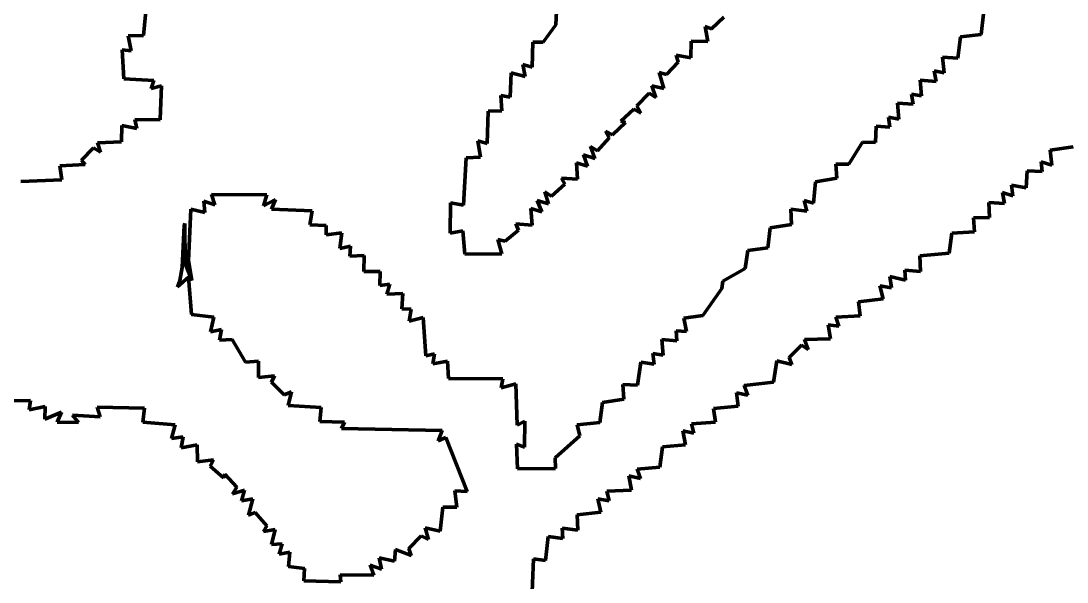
# Model space of a CAD drawing. Header units: millimetres. Extents: x 0 to 11.1, y 0 to 11.1.
# Drawn here: x 5.699 to 7.608, y 5.092 to 6.116 of the extents above; entities that cross this region are included whole.
import ezdxf

# ---------------------------------------------------------------- set-up
doc = ezdxf.new("R2010")
doc.units = ezdxf.units.MM
doc.layers.add('color#000000ff', color=7, linetype='CONTINUOUS', lineweight=100)
doc.layers.add('color#ffffffff', color=7, linetype='CONTINUOUS', lineweight=100)

msp = doc.modelspace()

# ---------------------------------------------------------------- linework, layer by layer
at = {"layer": 'color#000000ff'}
for p, q in [((5.9282, 6.1456), (5.9232, 6.089)), ((6.6751, 6.1087), (6.6772, 6.1459)), ((7.4511, 6.0908), (7.455, 6.1285)), ((6.6517, 6.0769), (6.6751, 6.1087)), ((6.9818, 6.1228), (6.9593, 6.1011)), ((5.9232, 6.089), (5.8948, 6.0887)), ((5.8948, 6.0887), (5.9003, 6.0612)), ((6.9593, 6.1011), (6.9472, 6.1056)), ((6.9472, 6.1056), (6.9521, 6.0784)), ((7.4135, 6.0867), (7.4511, 6.0908)), ((6.6319, 6.0314), (6.6333, 6.077)), ((6.6333, 6.077), (6.6517, 6.0769)), ((6.9218, 6.0786), (6.9212, 6.0481)), ((6.9521, 6.0784), (6.9218, 6.0786)), ((7.4084, 6.0477), (7.4135, 6.0867)), ((5.9003, 6.0612), (5.8838, 6.063)), ((5.8838, 6.063), (5.8869, 6.0102)), ((6.9212, 6.0481), (6.8946, 6.0531)), ((6.8946, 6.0531), (6.8982, 6.0404)), ((7.3833, 6.0209), (7.3807, 6.0497)), ((7.3807, 6.0497), (7.4084, 6.0477)), ((6.6193, 6.0145), (6.6151, 6.036)), ((6.6151, 6.036), (6.6319, 6.0314)), ((6.8982, 6.0404), (6.8767, 6.0178)), ((6.5917, 5.9767), (6.5938, 6.0212)), ((6.5938, 6.0212), (6.6193, 6.0145)), ((6.8767, 6.0178), (6.8637, 6.0219)), ((6.8637, 6.0219), (6.8718, 5.9924)), ((7.3686, 6.0052), (7.365, 6.0245)), ((7.365, 6.0245), (7.3833, 6.0209)), ((5.8869, 6.0102), (5.9418, 6.0068)), ((5.9418, 6.0068), (5.9369, 5.9923)), ((5.9369, 5.9923), (5.9556, 5.9972)), ((5.9556, 5.9972), (5.9536, 5.9367)), ((6.8718, 5.9924), (6.8504, 5.9972)), ((6.8504, 5.9972), (6.8576, 5.9759)), ((7.3421, 5.979), (7.3398, 6.0077)), ((7.3398, 6.0077), (7.3686, 6.0052)), ((6.5765, 5.9514), (6.5748, 5.9797)), ((6.5748, 5.9797), (6.5917, 5.9767)), ((6.8455, 5.9836), (6.8226, 5.9605)), ((6.8576, 5.9759), (6.8455, 5.9836)), ((7.3268, 5.9637), (7.3236, 5.9818)), ((7.3236, 5.9818), (7.3421, 5.979)), ((6.8176, 5.9547), (6.7935, 5.9326)), ((6.8303, 5.9477), (6.8176, 5.9547)), ((6.8226, 5.9605), (6.8303, 5.9477)), ((7.3008, 5.9367), (7.2986, 5.9656)), ((7.2986, 5.9656), (7.3268, 5.9637)), ((5.9536, 5.935), (5.9073, 5.9356)), ((5.9073, 5.9356), (5.9107, 5.9196)), ((5.9536, 5.9367), (5.9536, 5.935)), ((6.5496, 5.8923), (6.5516, 5.9513)), ((6.5516, 5.9513), (6.5765, 5.9514)), ((7.2841, 5.9216), (7.2822, 5.9404)), ((7.2822, 5.9404), (7.3008, 5.9367)), ((5.8836, 5.9251), (5.8827, 5.8952)), ((5.9107, 5.9196), (5.8836, 5.9251)), ((6.8021, 5.9303), (6.7784, 5.9079)), ((6.7935, 5.9326), (6.8021, 5.9303)), ((7.2582, 5.8936), (7.2595, 5.9237)), ((7.2595, 5.9237), (7.2841, 5.9216)), ((6.5375, 5.8674), (6.5326, 5.8971)), ((6.5326, 5.8971), (6.5496, 5.8923)), ((6.7726, 5.9022), (6.751, 5.8784)), ((6.7784, 5.9079), (6.7659, 5.9147)), ((6.7659, 5.9147), (6.7726, 5.9022)), ((5.8318, 5.8842), (5.8098, 5.8617)), ((5.8447, 5.876), (5.8318, 5.8842)), ((5.8827, 5.8952), (5.839, 5.8935)), ((5.839, 5.8935), (5.8447, 5.876)), ((6.751, 5.8784), (6.7384, 5.8866)), ((6.7384, 5.8866), (6.7463, 5.8646)), ((7.2094, 5.8546), (7.2342, 5.8943)), ((7.2342, 5.8943), (7.2582, 5.8936)), ((7.619, 5.8861), (7.5766, 5.8799)), ((7.5766, 5.8799), (7.5798, 5.8526)), ((5.8098, 5.8617), (5.8166, 5.8535)), ((6.5068, 5.7793), (6.5113, 5.8659)), ((6.5113, 5.8659), (6.5375, 5.8674)), ((6.7463, 5.8646), (6.7258, 5.8713)), ((6.7258, 5.8713), (6.7327, 5.8507)), ((7.5798, 5.8526), (7.5605, 5.8588)), ((7.5605, 5.8588), (7.5622, 5.841)), ((5.8166, 5.8535), (5.7702, 5.8514)), ((5.7702, 5.8514), (5.7739, 5.8255)), ((6.7327, 5.8507), (6.7127, 5.8565)), ((6.7127, 5.8565), (6.7148, 5.8268)), ((7.1875, 5.8286), (7.1859, 5.8546)), ((7.1859, 5.8546), (7.2094, 5.8546)), ((7.5347, 5.8423), (7.5332, 5.8109)), ((7.5622, 5.841), (7.5347, 5.8423)), ((5.7739, 5.8255), (5.6993, 5.8228)), ((6.7148, 5.8268), (6.6855, 5.8288)), ((6.6855, 5.8288), (6.6915, 5.8178)), ((7.1449, 5.7834), (7.1489, 5.8224)), ((7.1489, 5.8224), (7.1875, 5.8286)), ((6.6673, 5.7957), (6.655, 5.8038)), ((6.655, 5.8038), (6.6618, 5.782)), ((6.6915, 5.8178), (6.6673, 5.7957)), ((7.5086, 5.7965), (7.4896, 5.8025)), ((7.4896, 5.8025), (7.4935, 5.7827)), ((7.5332, 5.8109), (7.5063, 5.8161)), ((7.5063, 5.8161), (7.5086, 5.7965)), ((6.0345, 5.7662), (6.0332, 5.7867)), ((6.0332, 5.7867), (6.0531, 5.7803)), ((6.0531, 5.7803), (6.0471, 5.7992)), ((6.0471, 5.7992), (6.1477, 5.7984)), ((6.1477, 5.7984), (6.1419, 5.7784)), ((6.1419, 5.7784), (6.1635, 5.7899)), ((6.1635, 5.7899), (6.1562, 5.7722)), ((6.4823, 5.7285), (6.4831, 5.7838)), ((6.4831, 5.7838), (6.5068, 5.7793)), ((6.6618, 5.782), (6.6412, 5.7882)), ((6.6412, 5.7882), (6.6497, 5.7676)), ((7.1328, 5.7687), (7.1281, 5.788)), ((7.1281, 5.788), (7.1449, 5.7834)), ((7.4935, 5.7827), (7.4651, 5.7847)), ((7.4651, 5.7847), (7.4659, 5.7571)), ((6.0049, 5.6779), (6.0093, 5.7723)), ((6.0093, 5.7723), (6.0345, 5.7662)), ((6.1562, 5.7722), (6.2308, 5.7691)), ((6.2308, 5.7691), (6.2265, 5.7438)), ((6.6497, 5.7676), (6.6294, 5.7733)), ((6.6294, 5.7733), (6.6319, 5.7428)), ((7.1051, 5.7444), (7.1038, 5.7721)), ((7.1038, 5.7721), (7.1328, 5.7687)), ((5.9971, 5.7424), (5.9981, 5.7463)), ((5.9981, 5.7463), (5.9987, 5.6722)), ((6.6319, 5.7428), (6.6019, 5.7455)), ((6.6019, 5.7455), (6.6072, 5.7342)), ((7.0663, 5.7383), (7.1051, 5.7444)), ((7.4659, 5.7571), (7.4369, 5.7567)), ((7.4369, 5.7567), (7.4386, 5.7306)), ((5.9932, 5.6657), (5.9971, 5.7424)), ((6.2265, 5.7438), (6.2564, 5.7426)), ((6.2564, 5.7426), (6.2562, 5.7251)), ((6.2562, 5.7251), (6.2847, 5.7293)), ((6.2847, 5.7293), (6.2811, 5.7007)), ((6.5052, 5.7328), (6.4823, 5.7285)), ((6.5093, 5.6899), (6.5052, 5.7328)), ((6.6072, 5.7342), (6.5829, 5.7138)), ((7.0621, 5.7019), (7.0663, 5.7383)), ((7.3972, 5.7285), (7.3924, 5.6921)), ((7.4386, 5.7306), (7.3972, 5.7285)), ((6.5829, 5.7138), (6.5695, 5.7171)), ((6.5695, 5.7171), (6.5766, 5.6907)), ((6.2811, 5.7007), (6.3006, 5.7046)), ((6.3006, 5.7046), (6.2992, 5.6864)), ((6.2992, 5.6864), (6.3252, 5.6875)), ((6.3252, 5.6875), (6.325, 5.6585)), ((6.5766, 5.6907), (6.5093, 5.6899)), ((7.0202, 5.6638), (7.0252, 5.6971)), ((7.0252, 5.6971), (7.0621, 5.7019)), ((7.3924, 5.6921), (7.3393, 5.687)), ((5.9987, 5.6722), (6.0113, 5.6423)), ((6.0113, 5.6423), (6.0049, 5.6779)), ((7.3393, 5.687), (7.3403, 5.6587)), ((5.9891, 5.6421), (5.9932, 5.6657)), ((6.325, 5.6585), (6.3549, 5.6585)), ((6.3549, 5.6585), (6.3538, 5.6331)), ((6.98, 5.6406), (7.0202, 5.6638)), ((7.313, 5.6426), (7.2842, 5.6493)), ((7.2842, 5.6493), (7.2873, 5.6287)), ((7.3403, 5.6587), (7.3115, 5.6611)), ((7.3115, 5.6611), (7.313, 5.6426)), ((6.0049, 5.6479), (5.985, 5.6307)), ((5.985, 5.6307), (5.9891, 5.6421)), ((6.0104, 5.5802), (6.0049, 5.6479)), ((6.3538, 5.6331), (6.3724, 5.6351)), ((6.3724, 5.6351), (6.367, 5.6172)), ((6.9782, 5.6272), (6.98, 5.6406)), ((7.2873, 5.6287), (7.2664, 5.6323)), ((7.2664, 5.6323), (7.2719, 5.6084)), ((6.367, 5.6172), (6.3961, 5.6183)), ((6.3961, 5.6183), (6.3941, 5.5902)), ((6.9431, 5.5783), (6.9782, 5.6272)), ((7.2719, 5.6084), (7.2271, 5.6032)), ((7.2271, 5.6032), (7.2305, 5.5779)), ((6.0512, 5.5749), (6.0104, 5.5802)), ((6.0454, 5.5484), (6.0512, 5.5749)), ((6.3941, 5.5902), (6.4111, 5.59)), ((6.4111, 5.59), (6.4077, 5.568)), ((6.4077, 5.568), (6.4331, 5.5747)), ((6.4331, 5.5747), (6.4381, 5.5048)), ((6.9084, 5.5733), (6.9431, 5.5783)), ((6.9136, 5.5493), (6.9084, 5.5733)), ((7.2305, 5.5779), (7.1858, 5.5752)), ((7.1858, 5.5752), (7.1914, 5.5585)), ((7.1914, 5.5585), (7.1721, 5.5612)), ((7.1721, 5.5612), (7.1759, 5.5357)), ((6.0651, 5.5526), (6.0454, 5.5484)), ((6.0615, 5.5335), (6.0651, 5.5526)), ((6.0846, 5.5345), (6.0615, 5.5335)), ((6.1092, 5.4931), (6.0846, 5.5345)), ((6.8711, 5.506), (6.8684, 5.5346)), ((6.8684, 5.5346), (6.8961, 5.5317)), ((6.8961, 5.5317), (6.8944, 5.5501)), ((6.8944, 5.5501), (6.9136, 5.5493)), ((7.1759, 5.5357), (7.1286, 5.5344)), ((7.1286, 5.5344), (7.1355, 5.516)), ((7.1235, 5.524), (7.1007, 5.5014)), ((7.1355, 5.516), (7.1235, 5.524)), ((6.4381, 5.5048), (6.4537, 5.5082)), ((6.4537, 5.5082), (6.4509, 5.4901)), ((6.8542, 5.4896), (6.8523, 5.5089)), ((6.8523, 5.5089), (6.8711, 5.506)), ((7.1007, 5.5014), (7.1057, 5.489)), ((6.1327, 5.4946), (6.1092, 5.4931)), ((6.1325, 5.4648), (6.1327, 5.4946)), ((6.4509, 5.4901), (6.4773, 5.4947)), ((6.4773, 5.4947), (6.479, 5.463)), ((6.8242, 5.4513), (6.83, 5.4931)), ((6.83, 5.4931), (6.8542, 5.4896)), ((7.0782, 5.4952), (7.0723, 5.4563)), ((7.1057, 5.489), (7.0782, 5.4952)), ((6.1617, 5.468), (6.1325, 5.4648)), ((6.1563, 5.4566), (6.1617, 5.468)), ((6.479, 5.463), (6.5783, 5.4624)), ((6.5783, 5.4624), (6.5751, 5.4461)), ((6.1794, 5.4337), (6.1563, 5.4566)), ((6.5751, 5.4461), (6.6023, 5.4534)), ((6.6023, 5.4534), (6.6047, 5.3784)), ((6.7992, 5.4253), (6.7975, 5.4524)), ((6.7975, 5.4524), (6.8242, 5.4513)), ((7.0723, 5.4563), (7.0186, 5.4505)), ((7.0186, 5.4505), (7.0252, 5.4331)), ((5.6705, 5.4226), (5.7169, 5.4229)), ((5.7169, 5.4229), (5.7142, 5.406)), ((6.1927, 5.4389), (6.1794, 5.4337)), ((6.1868, 5.4141), (6.1927, 5.4389)), ((6.7605, 5.4197), (6.7992, 5.4253)), ((7.0252, 5.4331), (7.0048, 5.4371)), ((7.0048, 5.4371), (7.0079, 5.4128)), ((5.7142, 5.406), (5.7436, 5.412)), ((5.7436, 5.412), (5.7429, 5.3888)), ((5.7429, 5.3888), (5.7733, 5.4017)), ((5.7733, 5.4017), (5.7653, 5.3833)), ((5.8436, 5.3931), (5.8383, 5.4112)), ((5.8383, 5.4112), (5.925, 5.4089)), ((5.925, 5.4089), (5.9217, 5.3838)), ((6.2472, 5.4104), (6.1868, 5.4141)), ((6.2448, 5.3847), (6.2472, 5.4104)), ((6.7551, 5.3832), (6.7605, 5.4197)), ((7.0079, 5.4128), (6.9626, 5.4087)), ((6.9626, 5.4087), (6.9665, 5.3838)), ((5.7653, 5.3833), (5.8045, 5.3829)), ((5.8045, 5.3829), (5.7932, 5.3962)), ((5.7932, 5.3962), (5.8436, 5.3931)), ((5.9217, 5.3838), (5.9804, 5.3786)), ((6.2896, 5.3835), (6.2448, 5.3847)), ((6.2844, 5.3719), (6.2896, 5.3835)), ((6.6047, 5.3784), (6.6186, 5.3857)), ((6.6186, 5.3857), (6.6179, 5.3381)), ((6.714, 5.379), (6.7551, 5.3832)), ((6.9665, 5.3838), (6.9223, 5.3804)), ((5.9804, 5.3786), (5.9737, 5.3539)), ((6.468, 5.3683), (6.2844, 5.3719)), ((6.4606, 5.3498), (6.468, 5.3683)), ((6.7191, 5.3588), (6.714, 5.379)), ((6.9267, 5.3634), (6.9065, 5.3678)), ((6.9065, 5.3678), (6.9119, 5.3423)), ((6.9223, 5.3804), (6.9267, 5.3634)), ((5.9737, 5.3539), (5.9951, 5.357)), ((5.9951, 5.357), (5.9918, 5.3366)), ((6.4742, 5.3556), (6.4606, 5.3498)), ((6.5136, 5.2569), (6.4742, 5.3556)), ((6.674, 5.3187), (6.7191, 5.3588)), ((5.9918, 5.3366), (6.0207, 5.3423)), ((6.0207, 5.3423), (6.0212, 5.3114)), ((6.6179, 5.3381), (6.6033, 5.3432)), ((6.6033, 5.3432), (6.605, 5.2982)), ((6.8695, 5.3386), (6.8646, 5.3017)), ((6.9119, 5.3423), (6.8695, 5.3386)), ((6.0212, 5.3114), (6.0504, 5.3147)), ((6.0504, 5.3147), (6.0446, 5.3033)), ((6.6742, 5.2993), (6.674, 5.3187)), ((6.0446, 5.3033), (6.069, 5.282)), ((6.069, 5.282), (6.071, 5.2889)), ((6.071, 5.2889), (6.0934, 5.265)), ((6.605, 5.2982), (6.6742, 5.2993)), ((6.8646, 5.3017), (6.8232, 5.2979)), ((6.8232, 5.2979), (6.8294, 5.2807)), ((6.8294, 5.2807), (6.8084, 5.2858)), ((6.8084, 5.2858), (6.8133, 5.2597)), ((6.0934, 5.265), (6.0853, 5.2526)), ((6.0853, 5.2526), (6.1071, 5.2595)), ((6.1071, 5.2595), (6.1014, 5.2398)), ((6.4946, 5.2282), (6.4908, 5.2585)), ((6.4908, 5.2585), (6.5136, 5.2569)), ((6.8133, 5.2597), (6.7679, 5.2579)), ((6.7679, 5.2579), (6.7725, 5.2403)), ((6.1014, 5.2398), (6.1224, 5.2438)), ((6.1224, 5.2438), (6.1146, 5.214)), ((6.7725, 5.2403), (6.7517, 5.2435)), ((6.7517, 5.2435), (6.7574, 5.2194)), ((6.1146, 5.214), (6.1268, 5.2187)), ((6.1268, 5.2187), (6.1477, 5.1945)), ((6.4639, 5.1849), (6.4688, 5.2287)), ((6.4688, 5.2287), (6.4946, 5.2282)), ((6.7574, 5.2194), (6.7137, 5.2146)), ((6.7137, 5.2146), (6.715, 5.1866)), ((6.1477, 5.1945), (6.1418, 5.1838)), ((6.1418, 5.1838), (6.163, 5.1877)), ((6.163, 5.1877), (6.1566, 5.1604)), ((6.4069, 5.1533), (6.4295, 5.176)), ((6.4295, 5.176), (6.4425, 5.1697)), ((6.4425, 5.1697), (6.4367, 5.1907)), ((6.4367, 5.1907), (6.4639, 5.1849)), ((6.6613, 5.175), (6.6563, 5.131)), ((6.6881, 5.1716), (6.6613, 5.175)), ((6.715, 5.1866), (6.6866, 5.1902)), ((6.6866, 5.1902), (6.6881, 5.1716)), ((6.1566, 5.1604), (6.1761, 5.1616)), ((6.1761, 5.1616), (6.1703, 5.143)), ((6.4109, 5.1403), (6.4069, 5.1533)), ((6.1703, 5.143), (6.1899, 5.1464)), ((6.1899, 5.1464), (6.1873, 5.12)), ((6.357, 5.1153), (6.3526, 5.1362)), ((6.3526, 5.1362), (6.3809, 5.1302)), ((6.3809, 5.1302), (6.3823, 5.151)), ((6.3823, 5.151), (6.4109, 5.1403)), ((6.6342, 5.1344), (6.6304, 5.0443)), ((6.6563, 5.131), (6.6342, 5.1344)), ((6.1873, 5.12), (6.2168, 5.1167)), ((6.2168, 5.1167), (6.2153, 5.0938)), ((6.3428, 5.1046), (6.3365, 5.1224)), ((6.3365, 5.1224), (6.357, 5.1153)), ((6.283, 5.0925), (6.2815, 5.105)), ((6.2815, 5.105), (6.3428, 5.1046)), ((6.2153, 5.0938), (6.283, 5.0925))]:
    msp.add_line(p, q, dxfattribs=at)
at = {"layer": 'color#ffffffff'}
for p, q in [((5.9232, 6.089), (5.9282, 6.1456)), ((6.6772, 6.1459), (6.6751, 6.1087)), ((7.455, 6.1285), (7.4511, 6.0908)), ((6.6751, 6.1087), (6.6517, 6.0769)), ((6.9593, 6.1011), (6.9818, 6.1228)), ((5.8948, 6.0887), (5.9232, 6.089)), ((5.9003, 6.0612), (5.8948, 6.0887)), ((6.9521, 6.0784), (6.9472, 6.1056)), ((6.9472, 6.1056), (6.9593, 6.1011)), ((7.4511, 6.0908), (7.4135, 6.0867)), ((6.6333, 6.077), (6.6319, 6.0314)), ((6.6517, 6.0769), (6.6333, 6.077)), ((6.9212, 6.0481), (6.9218, 6.0786)), ((6.9218, 6.0786), (6.9521, 6.0784)), ((7.4135, 6.0867), (7.4084, 6.0477)), ((5.8869, 6.0102), (5.8838, 6.063)), ((5.8838, 6.063), (5.9003, 6.0612)), ((6.8982, 6.0404), (6.8946, 6.0531)), ((6.8946, 6.0531), (6.9212, 6.0481)), ((7.4084, 6.0477), (7.3807, 6.0497)), ((7.3807, 6.0497), (7.3833, 6.0209)), ((6.6319, 6.0314), (6.6151, 6.036)), ((6.6151, 6.036), (6.6193, 6.0145)), ((6.8767, 6.0178), (6.8982, 6.0404)), ((6.5938, 6.0212), (6.5917, 5.9767)), ((6.6193, 6.0145), (6.5938, 6.0212)), ((6.8718, 5.9924), (6.8637, 6.0219)), ((6.8637, 6.0219), (6.8767, 6.0178)), ((7.3833, 6.0209), (7.365, 6.0245)), ((7.365, 6.0245), (7.3686, 6.0052)), ((5.9418, 6.0068), (5.8869, 6.0102)), ((5.9369, 5.9923), (5.9418, 6.0068)), ((5.9556, 5.9972), (5.9369, 5.9923)), ((5.9536, 5.9367), (5.9556, 5.9972)), ((6.8576, 5.9759), (6.8504, 5.9972)), ((6.8504, 5.9972), (6.8718, 5.9924)), ((7.3686, 6.0052), (7.3398, 6.0077)), ((7.3398, 6.0077), (7.3421, 5.979)), ((6.5917, 5.9767), (6.5748, 5.9797)), ((6.5748, 5.9797), (6.5765, 5.9514)), ((6.8226, 5.9605), (6.8455, 5.9836)), ((6.8455, 5.9836), (6.8576, 5.9759)), ((7.3421, 5.979), (7.3236, 5.9818)), ((7.3236, 5.9818), (7.3268, 5.9637)), ((6.7935, 5.9326), (6.8176, 5.9547)), ((6.8176, 5.9547), (6.8303, 5.9477)), ((6.8303, 5.9477), (6.8226, 5.9605)), ((7.3268, 5.9637), (7.2986, 5.9656)), ((7.2986, 5.9656), (7.3008, 5.9367)), ((5.9107, 5.9196), (5.9073, 5.9356)), ((5.9073, 5.9356), (5.9536, 5.935)), ((5.9536, 5.935), (5.9536, 5.9367)), ((6.5516, 5.9513), (6.5496, 5.8923)), ((6.5765, 5.9514), (6.5516, 5.9513)), ((7.3008, 5.9367), (7.2822, 5.9404)), ((7.2822, 5.9404), (7.2841, 5.9216)), ((5.8827, 5.8952), (5.8836, 5.9251)), ((5.8836, 5.9251), (5.9107, 5.9196)), ((6.7784, 5.9079), (6.8021, 5.9303)), ((6.8021, 5.9303), (6.7935, 5.9326)), ((7.2595, 5.9237), (7.2582, 5.8936)), ((7.2841, 5.9216), (7.2595, 5.9237)), ((6.5496, 5.8923), (6.5326, 5.8971)), ((6.5326, 5.8971), (6.5375, 5.8674)), ((6.751, 5.8784), (6.7726, 5.9022)), ((6.7726, 5.9022), (6.7659, 5.9147)), ((6.7659, 5.9147), (6.7784, 5.9079)), ((5.8098, 5.8617), (5.8318, 5.8842)), ((5.8318, 5.8842), (5.8447, 5.876)), ((5.839, 5.8935), (5.8827, 5.8952)), ((5.8447, 5.876), (5.839, 5.8935)), ((6.7463, 5.8646), (6.7384, 5.8866)), ((6.7384, 5.8866), (6.751, 5.8784)), ((7.2342, 5.8943), (7.2094, 5.8546)), ((7.2582, 5.8936), (7.2342, 5.8943)), ((7.5766, 5.8799), (7.619, 5.8861)), ((7.5798, 5.8526), (7.5766, 5.8799)), ((5.8166, 5.8535), (5.8098, 5.8617)), ((6.5113, 5.8659), (6.5068, 5.7793)), ((6.5375, 5.8674), (6.5113, 5.8659)), ((6.7327, 5.8507), (6.7258, 5.8713)), ((6.7258, 5.8713), (6.7463, 5.8646)), ((7.5622, 5.841), (7.5605, 5.8588)), ((7.5605, 5.8588), (7.5798, 5.8526)), ((5.7702, 5.8514), (5.8166, 5.8535)), ((5.7739, 5.8255), (5.7702, 5.8514)), ((6.7148, 5.8268), (6.7127, 5.8565)), ((6.7127, 5.8565), (6.7327, 5.8507)), ((7.2094, 5.8546), (7.1859, 5.8546)), ((7.1859, 5.8546), (7.1875, 5.8286)), ((7.5332, 5.8109), (7.5347, 5.8423)), ((7.5347, 5.8423), (7.5622, 5.841)), ((5.6993, 5.8228), (5.7739, 5.8255)), ((6.6915, 5.8178), (6.6855, 5.8288)), ((6.6855, 5.8288), (6.7148, 5.8268)), ((7.1489, 5.8224), (7.1449, 5.7834)), ((7.1875, 5.8286), (7.1489, 5.8224)), ((6.6618, 5.782), (6.655, 5.8038)), ((6.655, 5.8038), (6.6673, 5.7957)), ((6.6673, 5.7957), (6.6915, 5.8178)), ((7.4935, 5.7827), (7.4896, 5.8025)), ((7.4896, 5.8025), (7.5086, 5.7965)), ((7.5086, 5.7965), (7.5063, 5.8161)), ((7.5063, 5.8161), (7.5332, 5.8109)), ((6.0531, 5.7803), (6.0332, 5.7867)), ((6.0332, 5.7867), (6.0345, 5.7662)), ((6.1477, 5.7984), (6.0471, 5.7992)), ((6.0471, 5.7992), (6.0531, 5.7803)), ((6.1419, 5.7784), (6.1477, 5.7984)), ((6.1635, 5.7899), (6.1419, 5.7784)), ((6.1562, 5.7722), (6.1635, 5.7899)), ((6.4831, 5.7838), (6.4823, 5.7285)), ((6.5068, 5.7793), (6.4831, 5.7838)), ((6.6497, 5.7676), (6.6412, 5.7882)), ((6.6412, 5.7882), (6.6618, 5.782)), ((7.1449, 5.7834), (7.1281, 5.788)), ((7.1281, 5.788), (7.1328, 5.7687)), ((7.4659, 5.7571), (7.4651, 5.7847)), ((7.4651, 5.7847), (7.4935, 5.7827)), ((6.0093, 5.7723), (6.0049, 5.6779)), ((6.0345, 5.7662), (6.0093, 5.7723)), ((6.2308, 5.7691), (6.1562, 5.7722)), ((6.2265, 5.7438), (6.2308, 5.7691)), ((6.6319, 5.7428), (6.6294, 5.7733)), ((6.6294, 5.7733), (6.6497, 5.7676)), ((7.1328, 5.7687), (7.1038, 5.7721)), ((7.1038, 5.7721), (7.1051, 5.7444)), ((5.9981, 5.7463), (5.9971, 5.7424)), ((5.9987, 5.6722), (5.9981, 5.7463)), ((6.6072, 5.7342), (6.6019, 5.7455)), ((6.6019, 5.7455), (6.6319, 5.7428)), ((7.1051, 5.7444), (7.0663, 5.7383)), ((7.4369, 5.7567), (7.4659, 5.7571)), ((7.4386, 5.7306), (7.4369, 5.7567)), ((5.9971, 5.7424), (5.9932, 5.6657)), ((6.2564, 5.7426), (6.2265, 5.7438)), ((6.2562, 5.7251), (6.2564, 5.7426)), ((6.2847, 5.7293), (6.2562, 5.7251)), ((6.2811, 5.7007), (6.2847, 5.7293)), ((6.4823, 5.7285), (6.5052, 5.7328)), ((6.5052, 5.7328), (6.5093, 5.6899)), ((6.5829, 5.7138), (6.6072, 5.7342)), ((7.0663, 5.7383), (7.0621, 5.7019)), ((7.3924, 5.6921), (7.3972, 5.7285)), ((7.3972, 5.7285), (7.4386, 5.7306)), ((6.5766, 5.6907), (6.5695, 5.7171)), ((6.5695, 5.7171), (6.5829, 5.7138)), ((6.3006, 5.7046), (6.2811, 5.7007)), ((6.2992, 5.6864), (6.3006, 5.7046)), ((6.3252, 5.6875), (6.2992, 5.6864)), ((6.325, 5.6585), (6.3252, 5.6875)), ((6.5093, 5.6899), (6.5766, 5.6907)), ((7.0252, 5.6971), (7.0202, 5.6638)), ((7.0621, 5.7019), (7.0252, 5.6971)), ((7.3393, 5.687), (7.3924, 5.6921)), ((6.0113, 5.6423), (5.9987, 5.6722)), ((6.0049, 5.6779), (6.0113, 5.6423)), ((7.3403, 5.6587), (7.3393, 5.687)), ((5.9932, 5.6657), (5.9891, 5.6421)), ((6.3549, 5.6585), (6.325, 5.6585)), ((6.3538, 5.6331), (6.3549, 5.6585)), ((7.0202, 5.6638), (6.98, 5.6406)), ((7.2873, 5.6287), (7.2842, 5.6493)), ((7.2842, 5.6493), (7.313, 5.6426)), ((7.313, 5.6426), (7.3115, 5.6611)), ((7.3115, 5.6611), (7.3403, 5.6587)), ((5.985, 5.6307), (6.0049, 5.6479)), ((5.9891, 5.6421), (5.985, 5.6307)), ((6.0049, 5.6479), (6.0104, 5.5802)), ((6.3724, 5.6351), (6.3538, 5.6331)), ((6.367, 5.6172), (6.3724, 5.6351)), ((6.98, 5.6406), (6.9782, 5.6272)), ((7.2719, 5.6084), (7.2664, 5.6323)), ((7.2664, 5.6323), (7.2873, 5.6287)), ((6.3961, 5.6183), (6.367, 5.6172)), ((6.3941, 5.5902), (6.3961, 5.6183)), ((6.9782, 5.6272), (6.9431, 5.5783)), ((7.2271, 5.6032), (7.2719, 5.6084)), ((7.2305, 5.5779), (7.2271, 5.6032)), ((6.0104, 5.5802), (6.0512, 5.5749)), ((6.0512, 5.5749), (6.0454, 5.5484)), ((6.4111, 5.59), (6.3941, 5.5902)), ((6.4077, 5.568), (6.4111, 5.59)), ((6.4331, 5.5747), (6.4077, 5.568)), ((6.4381, 5.5048), (6.4331, 5.5747)), ((6.9431, 5.5783), (6.9084, 5.5733)), ((6.9084, 5.5733), (6.9136, 5.5493)), ((7.1858, 5.5752), (7.2305, 5.5779)), ((7.1914, 5.5585), (7.1858, 5.5752)), ((7.1759, 5.5357), (7.1721, 5.5612)), ((7.1721, 5.5612), (7.1914, 5.5585)), ((6.0454, 5.5484), (6.0651, 5.5526)), ((6.0651, 5.5526), (6.0615, 5.5335)), ((6.0615, 5.5335), (6.0846, 5.5345)), ((6.0846, 5.5345), (6.1092, 5.4931)), ((6.8961, 5.5317), (6.8684, 5.5346)), ((6.8684, 5.5346), (6.8711, 5.506)), ((6.9136, 5.5493), (6.8944, 5.5501)), ((6.8944, 5.5501), (6.8961, 5.5317)), ((7.1286, 5.5344), (7.1759, 5.5357)), ((7.1355, 5.516), (7.1286, 5.5344)), ((7.1007, 5.5014), (7.1235, 5.524)), ((7.1235, 5.524), (7.1355, 5.516)), ((6.4537, 5.5082), (6.4381, 5.5048)), ((6.4509, 5.4901), (6.4537, 5.5082)), ((6.8711, 5.506), (6.8523, 5.5089)), ((6.8523, 5.5089), (6.8542, 5.4896)), ((7.1057, 5.489), (7.1007, 5.5014)), ((6.1092, 5.4931), (6.1327, 5.4946)), ((6.1327, 5.4946), (6.1325, 5.4648)), ((6.4773, 5.4947), (6.4509, 5.4901)), ((6.479, 5.463), (6.4773, 5.4947)), ((6.83, 5.4931), (6.8242, 5.4513)), ((6.8542, 5.4896), (6.83, 5.4931)), ((7.0723, 5.4563), (7.0782, 5.4952)), ((7.0782, 5.4952), (7.1057, 5.489)), ((6.1325, 5.4648), (6.1617, 5.468)), ((6.1617, 5.468), (6.1563, 5.4566)), ((6.5783, 5.4624), (6.479, 5.463)), ((6.5751, 5.4461), (6.5783, 5.4624)), ((6.1563, 5.4566), (6.1794, 5.4337)), ((6.6023, 5.4534), (6.5751, 5.4461)), ((6.6047, 5.3784), (6.6023, 5.4534)), ((6.8242, 5.4513), (6.7975, 5.4524)), ((6.7975, 5.4524), (6.7992, 5.4253)), ((7.0186, 5.4505), (7.0723, 5.4563)), ((7.0252, 5.4331), (7.0186, 5.4505)), ((5.7169, 5.4229), (5.6705, 5.4226)), ((5.7142, 5.406), (5.7169, 5.4229)), ((6.1794, 5.4337), (6.1927, 5.4389)), ((6.1927, 5.4389), (6.1868, 5.4141)), ((6.7992, 5.4253), (6.7605, 5.4197)), ((7.0079, 5.4128), (7.0048, 5.4371)), ((7.0048, 5.4371), (7.0252, 5.4331)), ((5.7436, 5.412), (5.7142, 5.406)), ((5.7429, 5.3888), (5.7436, 5.412)), ((5.7733, 5.4017), (5.7429, 5.3888)), ((5.7653, 5.3833), (5.7733, 5.4017)), ((5.925, 5.4089), (5.8383, 5.4112)), ((5.8383, 5.4112), (5.8436, 5.3931)), ((5.9217, 5.3838), (5.925, 5.4089)), ((6.1868, 5.4141), (6.2472, 5.4104)), ((6.2472, 5.4104), (6.2448, 5.3847)), ((6.7605, 5.4197), (6.7551, 5.3832)), ((6.9626, 5.4087), (7.0079, 5.4128)), ((6.9665, 5.3838), (6.9626, 5.4087)), ((5.8045, 5.3829), (5.7653, 5.3833)), ((5.8436, 5.3931), (5.7932, 5.3962)), ((5.7932, 5.3962), (5.8045, 5.3829)), ((5.9804, 5.3786), (5.9217, 5.3838)), ((6.2448, 5.3847), (6.2896, 5.3835)), ((6.2896, 5.3835), (6.2844, 5.3719)), ((6.6186, 5.3857), (6.6047, 5.3784)), ((6.6179, 5.3381), (6.6186, 5.3857)), ((6.7551, 5.3832), (6.714, 5.379)), ((6.9223, 5.3804), (6.9665, 5.3838)), ((5.9737, 5.3539), (5.9804, 5.3786)), ((6.2844, 5.3719), (6.468, 5.3683)), ((6.468, 5.3683), (6.4606, 5.3498)), ((6.714, 5.379), (6.7191, 5.3588)), ((6.9119, 5.3423), (6.9065, 5.3678)), ((6.9065, 5.3678), (6.9267, 5.3634)), ((6.9267, 5.3634), (6.9223, 5.3804)), ((5.9951, 5.357), (5.9737, 5.3539)), ((5.9918, 5.3366), (5.9951, 5.357)), ((6.4606, 5.3498), (6.4742, 5.3556)), ((6.4742, 5.3556), (6.5136, 5.2569)), ((6.7191, 5.3588), (6.674, 5.3187)), ((6.0207, 5.3423), (5.9918, 5.3366)), ((6.0212, 5.3114), (6.0207, 5.3423)), ((6.605, 5.2982), (6.6033, 5.3432)), ((6.6033, 5.3432), (6.6179, 5.3381)), ((6.8646, 5.3017), (6.8695, 5.3386)), ((6.8695, 5.3386), (6.9119, 5.3423)), ((6.0504, 5.3147), (6.0212, 5.3114)), ((6.0446, 5.3033), (6.0504, 5.3147)), ((6.674, 5.3187), (6.6742, 5.2993)), ((6.069, 5.282), (6.0446, 5.3033)), ((6.071, 5.2889), (6.069, 5.282)), ((6.0934, 5.265), (6.071, 5.2889)), ((6.6742, 5.2993), (6.605, 5.2982)), ((6.8232, 5.2979), (6.8646, 5.3017)), ((6.8294, 5.2807), (6.8232, 5.2979)), ((6.8133, 5.2597), (6.8084, 5.2858)), ((6.8084, 5.2858), (6.8294, 5.2807)), ((6.0853, 5.2526), (6.0934, 5.265)), ((6.1071, 5.2595), (6.0853, 5.2526)), ((6.1014, 5.2398), (6.1071, 5.2595)), ((6.5136, 5.2569), (6.4908, 5.2585)), ((6.4908, 5.2585), (6.4946, 5.2282)), ((6.7679, 5.2579), (6.8133, 5.2597)), ((6.7725, 5.2403), (6.7679, 5.2579)), ((6.1224, 5.2438), (6.1014, 5.2398)), ((6.1146, 5.214), (6.1224, 5.2438)), ((6.7574, 5.2194), (6.7517, 5.2435)), ((6.7517, 5.2435), (6.7725, 5.2403)), ((6.1268, 5.2187), (6.1146, 5.214)), ((6.1477, 5.1945), (6.1268, 5.2187)), ((6.4688, 5.2287), (6.4639, 5.1849)), ((6.4946, 5.2282), (6.4688, 5.2287)), ((6.7137, 5.2146), (6.7574, 5.2194)), ((6.715, 5.1866), (6.7137, 5.2146)), ((6.1418, 5.1838), (6.1477, 5.1945)), ((6.163, 5.1877), (6.1418, 5.1838)), ((6.1566, 5.1604), (6.163, 5.1877)), ((6.4295, 5.176), (6.4069, 5.1533)), ((6.4425, 5.1697), (6.4295, 5.176)), ((6.4639, 5.1849), (6.4367, 5.1907)), ((6.4367, 5.1907), (6.4425, 5.1697)), ((6.6563, 5.131), (6.6613, 5.175)), ((6.6613, 5.175), (6.6881, 5.1716)), ((6.6881, 5.1716), (6.6866, 5.1902)), ((6.6866, 5.1902), (6.715, 5.1866)), ((6.1761, 5.1616), (6.1566, 5.1604)), ((6.1703, 5.143), (6.1761, 5.1616)), ((6.4069, 5.1533), (6.4109, 5.1403)), ((6.1899, 5.1464), (6.1703, 5.143)), ((6.1873, 5.12), (6.1899, 5.1464)), ((6.3809, 5.1302), (6.3526, 5.1362)), ((6.3526, 5.1362), (6.357, 5.1153)), ((6.3823, 5.151), (6.3809, 5.1302)), ((6.4109, 5.1403), (6.3823, 5.151)), ((6.6304, 5.0443), (6.6342, 5.1344)), ((6.6342, 5.1344), (6.6563, 5.131)), ((6.2168, 5.1167), (6.1873, 5.12)), ((6.2153, 5.0938), (6.2168, 5.1167)), ((6.357, 5.1153), (6.3365, 5.1224)), ((6.3365, 5.1224), (6.3428, 5.1046)), ((6.3428, 5.1046), (6.2815, 5.105)), ((6.2815, 5.105), (6.283, 5.0925)), ((6.283, 5.0925), (6.2153, 5.0938))]:
    msp.add_line(p, q, dxfattribs=at)

doc.saveas('drawing.dxf')
